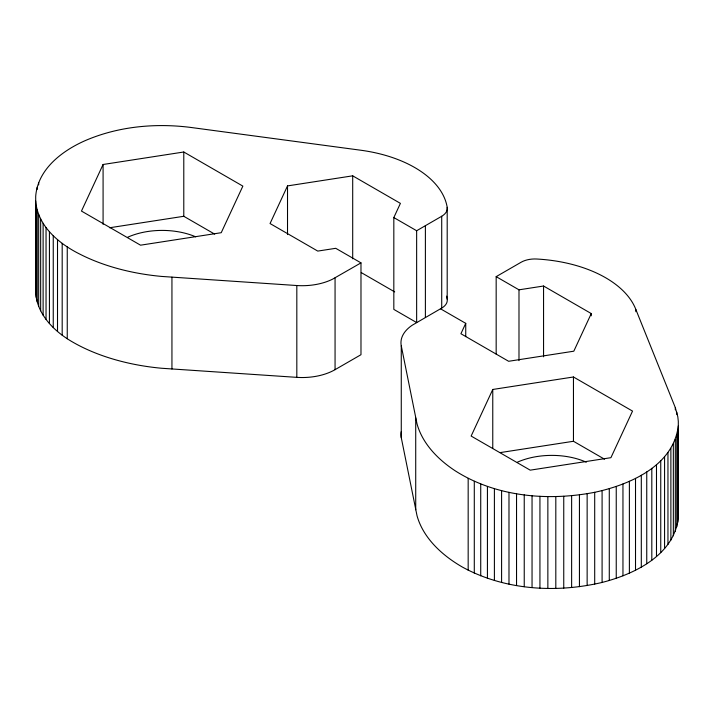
<?xml version="1.0" encoding="UTF-8"?>
<svg xmlns="http://www.w3.org/2000/svg" width="714" height="714" viewBox="0 0 714 714"><rect width="100%" height="100%" fill="white"/><g stroke="black" fill="none" stroke-linecap="round" stroke-linejoin="round"><path stroke-width="1.07" d="M35.7 288.135L36.102 284.467M447.196 207.346A19.412 11.21 0 0 1 441.716 216.262L416.646 230.738L416.646 322.567L393.825 309.394L393.825 217.565L400.411 203.374L352.698 175.831L287.519 185.908L270.053 223.544L317.766 251.087L335.75 248.311L360.981 262.877L360.981 354.706L335.062 369.665A46.526 26.864 0 0 1 296.819 377.358L161.721 368.263A161.667 93.338 0 0 1 72.694 342.077C54.559 331.689 37.101 314.758 35.7 292.722L35.7 196.305C37.708 169.423 61.806 151.047 84.618 140.881C117.471 126.539 154.376 122.978 189.763 127.306L359.767 150.092A112.464 64.929 0 0 1 447.196 207.346L447.196 299.175A19.412 11.21 0 0 1 441.716 308.091L412.219 325.227A46.526 26.864 0 0 0 401.268 345.835L417.012 423.83A161.667 93.338 0 0 0 455.425 470.954C496.31 496.917 547.933 501.353 594.7 492.303C629.543 484.815 673.507 465.992 678.3 425.865M401.241 431.631A46.526 26.864 0 0 0 401.268 437.664L417.012 515.66A161.667 93.338 0 0 0 462.377 567.059C504.575 590.175 555.795 593.325 602.089 582.446C634.514 574.172 674.221 555.081 678.3 517.695L678.3 421.278L677.8 416.699L675.319 407.64L635.853 309.492A112.464 64.929 0 0 0 536.678 259.012A19.412 11.21 0 0 0 521.247 262.172L496.168 276.648L496.168 354.099M103.084 164.488L81.467 211.076L140.542 245.188L221.233 232.702L242.858 186.113L183.784 152.002L103.084 164.488L103.084 224.339M440.502 308.787L465.733 323.353L460.914 333.733L508.627 361.284L573.806 351.199L591.272 313.571L543.559 286.019L518.989 289.822L496.168 276.648M492.767 389.469L471.142 436.058L530.216 470.16L610.916 457.683L632.533 411.094L573.458 376.983L492.767 389.469L492.767 448.205M35.7 200.893C37.44 225.999 59.075 243.84 80.102 254.264A161.667 93.338 0 0 0 161.721 276.434L296.819 285.529A46.526 26.864 0 0 0 332.501 279.21L360.981 262.877M109.626 227.757L183.784 216.288L214.673 234.121M500.327 452.578L573.458 441.27L604.544 459.209M393.825 217.565L416.646 230.738M361.284 272.614L394.69 291.901M677.898 509.448L678.3 513.107M677.8 430.453L677.8 522.282M676.801 412.148L676.801 414.361M676.801 435.004L676.801 526.834M675.319 407.64L675.319 409.854M675.319 439.512L675.319 531.341M673.338 443.956L673.338 535.786M670.883 448.321L670.883 540.15M667.956 452.587L667.956 544.416M664.573 456.737L664.573 548.566M660.745 460.762L660.745 552.591M656.487 464.635L656.487 556.465M651.811 468.348L651.811 560.178M646.75 471.883L646.75 563.712M641.306 475.229L641.306 567.059M635.853 309.492L635.853 311.706M635.514 478.371L635.514 570.2M629.382 481.29L629.382 573.119M622.956 483.994L622.956 575.823M616.244 486.448L616.244 578.278M609.283 488.662L609.283 580.491M602.089 490.616L602.089 582.446M594.7 492.303L594.7 584.132M591.272 313.571L591.272 315.784M587.14 493.722L587.14 585.551M579.438 494.864L579.438 586.694M573.458 376.983L573.458 441.27M571.628 495.721L571.628 587.551M563.748 496.301L563.748 588.131M555.813 496.587L555.813 588.416M547.861 496.587L547.861 588.416M543.559 286.019L543.559 356.83M539.936 496.301L539.936 588.131M532.046 495.721L532.046 587.551M524.237 494.864L524.237 586.694M518.989 289.822L518.989 360.632M516.543 493.722L516.543 585.551M508.984 492.303L508.984 584.132M501.594 490.616L501.594 582.446M494.4 488.662L494.4 580.491M487.43 486.448L487.43 578.278M480.727 483.994L480.727 575.823M474.292 481.29L474.292 573.119M468.17 478.371L468.17 570.2M465.733 323.353L465.733 336.633M441.716 216.262L441.716 308.091M425.392 225.686L425.392 317.516M415.718 417.922L415.718 509.751M401.268 345.835L401.268 437.664M352.698 175.831L352.698 258.807M335.062 277.835L335.062 369.665M296.819 285.529L296.819 377.358M287.519 185.908L287.519 234.594M183.784 152.002L183.784 216.288M171.94 277.184L171.94 369.013M67.25 246.901L67.25 338.731M62.189 243.367L62.189 335.196M57.513 239.654L57.513 331.483M53.255 235.781L53.255 327.61M49.427 231.755L49.427 323.585M46.044 227.605L46.044 319.435M43.117 223.339L43.117 315.169M40.662 218.975L40.662 310.804M38.681 182.659L38.681 184.872M38.681 214.53L38.681 306.36M37.199 187.166L37.199 189.38M37.199 210.023L37.199 301.852M36.2 205.471L36.2 297.301M517.373 462.199A56.236 32.469 0 0 1 586.301 462.199M446.58 296.14A112.464 64.929 0 0 1 447.196 299.175M127.699 237.226A56.236 32.469 0 0 1 174.43 231.193L177.848 231.702A56.236 32.469 0 0 1 195.69 236.816"/></g></svg>
